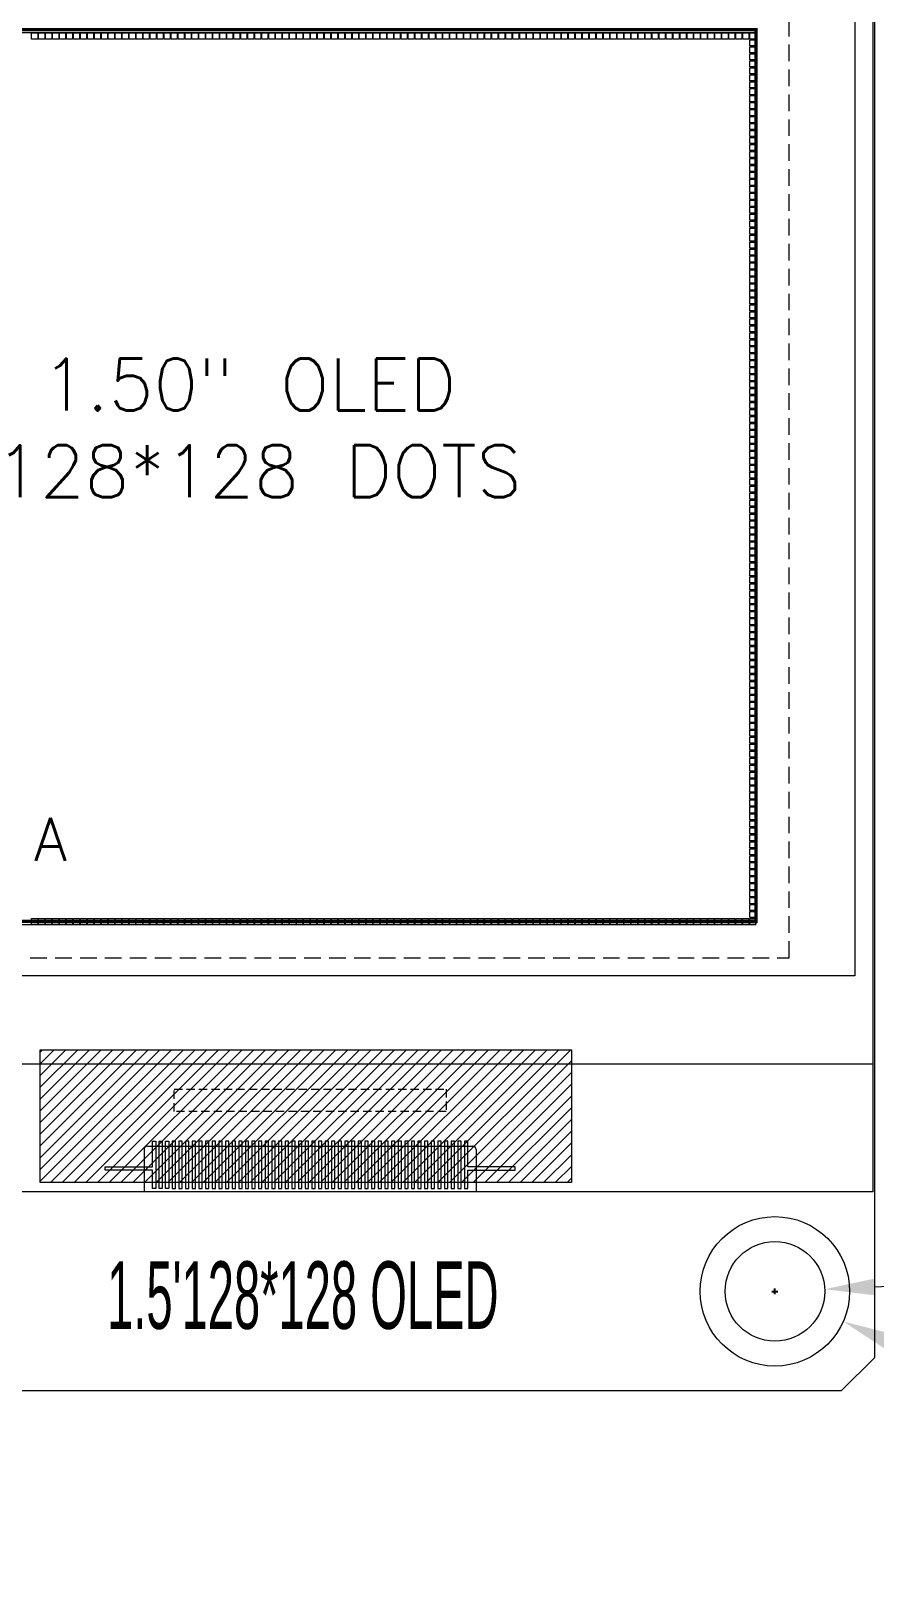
# Model space of a CAD drawing. Header units: millimetres. Extents: x 0 to 240, y 0 to 160.
# Drawn here: x 48.88 to 74.29, y 67.34 to 114.31 of the extents above; entities that cross this region are included whole.
import ezdxf

# ---------------------------------------------------------------- set-up
doc = ezdxf.new("R2010")
doc.units = ezdxf.units.MM
doc.linetypes.add('DASHED', pattern=[0.75, 0.5, -0.25])
doc.linetypes.add('DASHED2', pattern=[0.375, 0.25, -0.125])
for name, color, linetype in [('3M 9381', 5, 'Continuous'), ('BG_OUTLINE', 254, 'Continuous'), ('BG_SILKSCREEN_BOTTOM', 2, 'Continuous'), ('FPC', 30, 'Continuous'), ('PG_SILKSCREEN_BOTTOM', 2, 'Continuous'), ('Polarizer', 6, 'Continuous'), ('TOP', 1, 'Continuous')]:
    doc.layers.add(name, color=color, linetype=linetype)
doc.styles.get("Standard").update_dxf_attribs({"font": 'arial.ttf'})
doc.dimstyles.get("Standard").update_dxf_attribs({"dimtxt": 1.5, "dimasz": 1.5, "dimexe": 0.18, "dimexo": 0.0625, "dimgap": 0.09, "dimtad": 0, "dimzin": 0, "dimdsep": 46, "dimtxsty": 'Standard', "dimcen": 0.09, "dimadec": 0, "dimazin": 0, "dimtfac": 1, "dimtofl": 0, "dimtmove": 0, "dimatfit": 3, "dimfxl": 1, "dimtolj": 1, "dimtzin": 0, "dimlwd": 0, "dimarcsym": 0})

# ---------------------------------------------------------------- blocks, each defined once
blk = doc.blocks.new('*D82')
at = {"color": 0, "lineweight": -2, "transparency": 16777216}
for p, q in [((71.193, 76.362), (71.373, 76.362)), ((71.283, 76.272), (71.283, 76.452))]:
    blk.add_line(p, q, dxfattribs=at)
at = {"color": 0, "lineweight": 0, "transparency": 16777216}
blk.add_line((75.779, 76.557), (74.28, 76.492), dxfattribs=at)
blk.add_solid([(74.269, 76.742), (74.291, 76.242), (72.782, 76.427)], dxfattribs=at)
at = {"layer": 'Defpoints', "color": 0, "lineweight": 0, "transparency": 16777216}
for p in [(69.784, 76.297), (72.782, 76.427)]:
    blk.add_point(p, dxfattribs=at)
at = {"color": 0, "lineweight": 0, "transparency": 16777216, "insert": (78.628, 76.681), "char_height": 1.5, "attachment_point": 5, "rotation": 2.4842}
blk.add_mtext('\\A1;∅3.00', dxfattribs=at)
blk = doc.blocks.new('*D83')
at = {"color": 0, "lineweight": -2, "transparency": 16777216}
for p, q in [((71.193, 76.362), (71.373, 76.362)), ((71.283, 76.272), (71.283, 76.452))]:
    blk.add_line(p, q, dxfattribs=at)
at = {"color": 0, "lineweight": 0, "transparency": 16777216}
blk.add_line((76.087, 74.245), (74.714, 74.85), dxfattribs=at)
blk.add_solid([(74.815, 75.078), (74.614, 74.621), (73.342, 75.455)], dxfattribs=at)
at = {"layer": 'Defpoints', "color": 0, "lineweight": 0, "transparency": 16777216}
for p in [(69.224, 77.27), (73.342, 75.455)]:
    blk.add_point(p, dxfattribs=at)
at = {"color": 0, "lineweight": 0, "transparency": 16777216, "insert": (78.696, 73.094), "char_height": 1.5, "attachment_point": 5, "rotation": 336.2128}
blk.add_mtext('\\A1;∅4.50', dxfattribs=at)

msp = doc.modelspace()

# ---------------------------------------------------------------- hatches: boundary and pattern name
h = msp.add_hatch()
h.set_pattern_fill('ANSI31', color=3, scale=10)
h.paths.add_polyline_path([(94.401, 98.775), (96.569, 98.775), (96.569, 112.475), (94.401, 112.475)])
h.paths.add_polyline_path([(201.125, 52.657), (226.051, 52.657), (226.051, 80.481), (201.125, 80.481)], flags=9)
h.paths.add_polyline_path([(38.987, 112.977), (41.772, 112.977), (41.772, 114.947), (38.987, 114.947)], flags=9)
h.paths.add_polyline_path([(41.501, 112.977), (44.181, 112.977), (44.181, 114.947), (41.501, 114.947)], flags=9)
h.paths.add_polyline_path([(43.99, 113.028), (46.511, 113.028), (46.511, 114.998), (43.99, 114.998)], flags=9)
h.paths.add_polyline_path([(46.302, 113.003), (48.93, 113.003), (48.93, 114.973), (46.302, 114.973)], flags=9)
h.paths.add_polyline_path([(48.918, 113.028), (51.545, 113.028), (51.545, 114.998), (48.918, 114.998)], flags=9)
h.paths.add_polyline_path([(51.75, 113.028), (53.79, 113.028), (53.79, 114.998), (51.75, 114.998)], flags=9)
h.paths.add_polyline_path([(54.417, 112.977), (56.405, 112.977), (56.405, 114.947), (54.417, 114.947)], flags=9)
h.paths.add_polyline_path([(56.676, 113.01), (59.122, 113.01), (59.122, 114.915), (56.676, 114.915)], flags=9)
h.paths.add_polyline_path([(42.024, 93.808), (57.355, 93.808), (57.355, 97.804), (42.024, 97.804)], flags=9)
h.paths.add_polyline_path([(92.798, 8.188), (128.015, 8.188), (128.015, 13.014), (92.798, 13.014)], flags=9)
h.paths.add_polyline_path([(96.778, 11.758), (124.843, 11.758), (124.843, 16.583), (96.778, 16.583)], flags=9)
h.paths.add_polyline_path([(90.56, 36.753), (136.503, 36.753), (136.503, 41.579), (90.56, 41.579)], flags=9)
h.paths.add_polyline_path([(12.906, 15.417), (58.673, 15.417), (58.673, 43.024), (12.906, 43.024)], flags=9)
h.paths.add_polyline_path([(129.416, 28.209), (142.035, 28.209), (142.035, 32.693), (129.416, 32.693)], flags=9)
h.paths.add_polyline_path([(71.207, 27.195), (81.654, 27.195), (81.654, 33.191), (71.207, 33.191)], flags=9)
h.paths.add_polyline_path([(189.314, 14.056), (214.505, 14.056), (214.505, 17.118), (189.314, 17.118)], flags=9)
h.paths.add_polyline_path([(192.487, 4.97), (197.524, 4.97), (197.524, 6.516), (192.487, 6.516)], flags=9)
h.paths.add_polyline_path([(217.741, 7.965), (220.27, 7.965), (220.27, 9.511), (217.741, 9.511)], flags=9)
h.paths.add_polyline_path([(193.694, 6.465), (196.224, 6.465), (196.224, 8.011), (193.694, 8.011)], flags=9)
h.paths.add_polyline_path([(224.013, 14.227), (230.437, 14.227), (230.437, 15.257), (224.013, 15.257)], flags=9)
h.paths.add_polyline_path([(232.725, 13.965), (233.802, 13.965), (233.802, 15.511), (232.725, 15.511)], flags=9)
h.paths.add_polyline_path([(184.31, 4.964), (185.843, 4.964), (185.843, 6.509), (184.31, 6.509)], flags=9)
h.paths.add_polyline_path([(166.412, 14.183), (175.514, 14.183), (175.514, 17.034), (166.412, 17.034)], flags=9)
h.paths.add_polyline_path([(223.599, 9.569), (234.398, 9.569), (234.398, 11.115), (223.599, 11.115)], flags=9)
h.paths.add_polyline_path([(232.076, 15.456), (234.512, 15.456), (234.512, 17.057), (232.076, 17.057)], flags=9)
h.paths.add_polyline_path([(231.84, 6.447), (234.122, 6.447), (234.122, 8.048), (231.84, 8.048)], flags=9)
h.paths.add_polyline_path([(232.151, 4.948), (233.879, 4.948), (233.879, 6.549), (232.151, 6.549)], flags=9)
h.paths.add_polyline_path([(223.594, 6.447), (226.368, 6.447), (226.368, 8.048), (223.594, 8.048)], flags=9)
h.paths.add_polyline_path([(224.108, 4.956), (225.898, 4.956), (225.898, 6.557), (224.108, 6.557)], flags=9)
h.paths.add_polyline_path([(201.827, 7.965), (204.182, 7.965), (204.182, 9.511), (201.827, 9.511)], flags=9)
h.paths.add_polyline_path([(208.546, 7.965), (213.464, 7.965), (213.464, 9.511), (208.546, 9.511)], flags=9)
h.paths.add_polyline_path([(226.939, 12.446), (231.065, 12.446), (231.065, 14.047), (226.939, 14.047)], flags=9)
h.paths.add_polyline_path([(227.547, 6.447), (230.384, 6.447), (230.384, 8.048), (227.547, 8.048)], flags=9)
h.paths.add_polyline_path([(227.523, 4.947), (230.482, 4.947), (230.482, 6.548), (227.523, 6.548)], flags=9)
h.paths.add_polyline_path([(224.273, 15.789), (229.715, 15.789), (229.715, 16.856), (224.273, 16.856)], flags=9)
h.paths.add_polyline_path([(193.299, 7.956), (196.687, 7.956), (196.687, 9.557), (193.299, 9.557)], flags=9)
h.paths.add_polyline_path([(188.16, 6.567), (189.828, 6.567), (189.828, 8.169), (188.16, 8.169)], flags=9)
h.paths.add_polyline_path([(187.773, 4.956), (190.239, 4.956), (190.239, 6.557), (187.773, 6.557)], flags=9)
h.paths.add_polyline_path([(187.766, 10.946), (190.232, 10.946), (190.232, 12.547), (187.766, 12.547)], flags=9)
h.paths.add_polyline_path([(176.994, 9.789), (183.006, 9.789), (183.006, 10.856), (176.994, 10.856)], flags=9)
h.paths.add_polyline_path([(177.375, 6.446), (182.611, 6.446), (182.611, 8.047), (177.375, 8.047)], flags=9)
h.paths.add_polyline_path([(178.471, 5.058), (181.552, 5.058), (181.552, 6.659), (178.471, 6.659)], flags=9)
h.paths.add_polyline_path([(179.598, 7.946), (184.4, 7.946), (184.4, 9.547), (179.598, 9.547)], flags=9)
h.paths.add_polyline_path([(178.824, 10.947), (181.17, 10.947), (181.17, 12.549), (178.824, 12.549)], flags=9)
h.paths.add_polyline_path([(177.772, 12.788), (186.224, 12.788), (186.224, 13.856), (177.772, 13.856)], flags=9)
h.paths.add_polyline_path([(183.949, 10.948), (186.047, 10.948), (186.047, 12.549), (183.949, 12.549)], flags=9)
h.paths.add_polyline_path([(183.801, 6.471), (186.207, 6.471), (186.207, 8.016), (183.801, 8.016)], flags=9)
h.paths.add_polyline_path([(191.812, 10.438), (218.742, 10.438), (218.742, 13.247), (191.812, 13.247)], flags=9)
h.paths.add_polyline_path([(70.671, 118.753), (70.671, 123.582), (67.58, 123.582), (67.58, 118.753)], flags=9)
h.paths.add_polyline_path([(73.669, 118.761), (73.669, 123.59), (70.578, 123.59), (70.578, 118.761)], flags=9)
h.paths.add_polyline_path([(70.584, 102.564), (70.584, 108.558), (67.493, 108.558), (67.493, 102.564)], flags=9)
h.paths.add_polyline_path([(67.741, 100.457), (67.741, 110.641), (64.65, 110.641), (64.65, 100.457)], flags=9)
h.paths.add_polyline_path([(75.88, 99.084), (75.88, 112.18), (72.789, 112.18), (72.789, 99.084)], flags=9)
h.paths.add_polyline_path([(66.876, 124.989), (71.704, 124.989), (71.704, 128.08), (66.876, 128.08)], flags=9)
h.paths.add_polyline_path([(66.901, 128.29), (71.73, 128.29), (71.73, 131.381), (66.901, 131.381)], flags=9)
h.paths.add_polyline_path([(47.012, 134.228), (53.006, 134.228), (53.006, 137.319), (47.012, 137.319)], flags=9)
h.paths.add_polyline_path([(43.794, 128.547), (53.979, 128.547), (53.979, 131.638), (43.794, 131.638)], flags=9)
h.paths.add_polyline_path([(42.812, 138.476), (55.908, 138.476), (55.908, 141.567), (42.812, 141.567)], flags=9)
h.paths.add_polyline_path([(48.155, 120.642), (52.984, 120.642), (52.984, 123.733), (48.155, 123.733)], flags=9)
h.paths.add_polyline_path([(35.041, 120.65), (39.87, 120.65), (39.87, 123.741), (35.041, 123.741)], flags=9)
h.paths.add_polyline_path([(30.59, 120.112), (30.59, 124.94), (27.499, 124.94), (27.499, 120.112)], flags=9)
h.paths.add_polyline_path([(36.848, 92.184), (40.434, 84.288), (43.248, 85.567), (39.662, 93.462)], flags=9)
h.paths.add_polyline_path([(29.575, 83.043), (34.902, 90.75), (32.36, 92.507), (27.032, 84.8)], flags=9)
h.paths.add_polyline_path([(33.199, 102.564), (33.199, 108.558), (30.108, 108.558), (30.108, 102.564)], flags=9)
h.paths.add_polyline_path([(46.27, 81.171), (52.264, 81.171), (52.264, 84.262), (46.27, 84.262)], flags=9)
h.paths.add_polyline_path([(107.388, 133.339), (115.436, 133.339), (115.436, 138.491), (107.388, 138.491)], flags=9)
h.paths.add_polyline_path([(108.262, 122.368), (114.367, 122.368), (114.367, 127.52), (108.262, 127.52)], flags=9)
h.paths.add_polyline_path([(106.678, 127.975), (114.725, 127.975), (114.725, 133.127), (106.678, 133.127)], flags=9)
at = {"linetype": 'Continuous', "lineweight": -3}
h = msp.add_hatch(dxfattribs=at)
h.set_pattern_fill('ANSI32', color=4, scale=10, angle=-90)
h.set_pattern_definition([(315, (-60.33, 158.96), (67.35, 67.35), []), (315, (-60.33, 114.06), (67.35, 67.35), [])])
h.paths.add_polyline_path([(61.473, 100.225), (61.473, 111.025), (39.777, 111.025), (39.777, 100.225)])
at = {"layer": '3M 9381', "lineweight": 0}
h = msp.add_hatch(dxfattribs=at)
h.set_pattern_fill('ANSI31', color=256, scale=2, style=0)
h.set_pattern_definition([(45, (-14.15045, 58.79874), (-0.1767767, 0.1767767), [])])
h.paths.add_polyline_path([(49.156, 83.635), (65.156, 83.635), (65.156, 79.635), (49.156, 79.635)])

# ---------------------------------------------------------------- linework, layer by layer
at = {"color": 3, "lineweight": 0}
msp.add_line((73.686, 115.662), (73.686, 109.662), dxfattribs=at)
at = {"color": 1, "lineweight": 0}
msp.add_lwpolyline([(40.333, 116.662), (74.233, 116.662), (74.233, 79.362), (40.333, 79.362)], close=True, dxfattribs=at)
at = {"linetype": 'DASHED', "lineweight": 0}
msp.add_lwpolyline([(71.711, 115.262), (42.856, 115.262), (42.856, 86.407), (71.711, 86.407)], close=True, dxfattribs=at)
at = {"lineweight": 0}
for points in [[(70.711, 114.262), (43.856, 114.262), (43.856, 87.407), (70.711, 87.407)], [(48.896, 114.262), (49.081, 114.262), (49.081, 114.077), (48.896, 114.077)], [(49.106, 114.262), (49.291, 114.262), (49.291, 114.077), (49.106, 114.077)], [(49.316, 114.262), (49.501, 114.262), (49.501, 114.077), (49.316, 114.077)], [(49.526, 114.262), (49.711, 114.262), (49.711, 114.077), (49.526, 114.077)], [(49.736, 114.262), (49.921, 114.262), (49.921, 114.077), (49.736, 114.077)], [(49.946, 114.262), (50.131, 114.262), (50.131, 114.077), (49.946, 114.077)], [(50.156, 114.262), (50.341, 114.262), (50.341, 114.077), (50.156, 114.077)], [(50.366, 114.262), (50.551, 114.262), (50.551, 114.077), (50.366, 114.077)], [(50.576, 114.262), (50.761, 114.262), (50.761, 114.077), (50.576, 114.077)], [(50.786, 114.262), (50.971, 114.262), (50.971, 114.077), (50.786, 114.077)], [(50.996, 114.262), (51.181, 114.262), (51.181, 114.077), (50.996, 114.077)], [(51.206, 114.262), (51.391, 114.262), (51.391, 114.077), (51.206, 114.077)], [(51.416, 114.262), (51.601, 114.262), (51.601, 114.077), (51.416, 114.077)], [(51.626, 114.262), (51.811, 114.262), (51.811, 114.077), (51.626, 114.077)], [(51.836, 114.262), (52.021, 114.262), (52.021, 114.077), (51.836, 114.077)], [(52.046, 114.262), (52.231, 114.262), (52.231, 114.077), (52.046, 114.077)], [(52.256, 114.262), (52.441, 114.262), (52.441, 114.077), (52.256, 114.077)], [(52.466, 114.262), (52.651, 114.262), (52.651, 114.077), (52.466, 114.077)], [(52.676, 114.262), (52.861, 114.262), (52.861, 114.077), (52.676, 114.077)], [(52.886, 114.262), (53.071, 114.262), (53.071, 114.077), (52.886, 114.077)], [(53.096, 114.262), (53.281, 114.262), (53.281, 114.077), (53.096, 114.077)], [(53.306, 114.262), (53.491, 114.262), (53.491, 114.077), (53.306, 114.077)], [(53.516, 114.262), (53.701, 114.262), (53.701, 114.077), (53.516, 114.077)], [(53.726, 114.262), (53.911, 114.262), (53.911, 114.077), (53.726, 114.077)], [(53.936, 114.262), (54.121, 114.262), (54.121, 114.077), (53.936, 114.077)], [(54.146, 114.262), (54.331, 114.262), (54.331, 114.077), (54.146, 114.077)], [(54.356, 114.262), (54.541, 114.262), (54.541, 114.077), (54.356, 114.077)], [(54.566, 114.262), (54.751, 114.262), (54.751, 114.077), (54.566, 114.077)], [(54.776, 114.262), (54.961, 114.262), (54.961, 114.077), (54.776, 114.077)], [(54.986, 114.262), (55.171, 114.262), (55.171, 114.077), (54.986, 114.077)], [(55.196, 114.262), (55.381, 114.262), (55.381, 114.077), (55.196, 114.077)], [(55.406, 114.262), (55.591, 114.262), (55.591, 114.077), (55.406, 114.077)], [(55.616, 114.262), (55.801, 114.262), (55.801, 114.077), (55.616, 114.077)], [(55.826, 114.262), (56.011, 114.262), (56.011, 114.077), (55.826, 114.077)], [(56.036, 114.262), (56.221, 114.262), (56.221, 114.077), (56.036, 114.077)], [(56.246, 114.262), (56.431, 114.262), (56.431, 114.077), (56.246, 114.077)], [(56.456, 114.262), (56.641, 114.262), (56.641, 114.077), (56.456, 114.077)], [(56.666, 114.262), (56.851, 114.262), (56.851, 114.077), (56.666, 114.077)], [(56.876, 114.262), (57.061, 114.262), (57.061, 114.077), (56.876, 114.077)], [(57.086, 114.262), (57.271, 114.262), (57.271, 114.077), (57.086, 114.077)], [(57.296, 114.262), (57.481, 114.262), (57.481, 114.077), (57.296, 114.077)], [(57.506, 114.262), (57.691, 114.262), (57.691, 114.077), (57.506, 114.077)], [(57.716, 114.262), (57.901, 114.262), (57.901, 114.077), (57.716, 114.077)], [(57.926, 114.262), (58.111, 114.262), (58.111, 114.077), (57.926, 114.077)], [(58.136, 114.262), (58.321, 114.262), (58.321, 114.077), (58.136, 114.077)], [(58.346, 114.262), (58.531, 114.262), (58.531, 114.077), (58.346, 114.077)], [(58.556, 114.262), (58.741, 114.262), (58.741, 114.077), (58.556, 114.077)], [(58.766, 114.262), (58.951, 114.262), (58.951, 114.077), (58.766, 114.077)], [(58.976, 114.262), (59.161, 114.262), (59.161, 114.077), (58.976, 114.077)], [(59.186, 114.262), (59.371, 114.262), (59.371, 114.077), (59.186, 114.077)], [(59.396, 114.262), (59.581, 114.262), (59.581, 114.077), (59.396, 114.077)], [(59.606, 114.262), (59.791, 114.262), (59.791, 114.077), (59.606, 114.077)], [(59.816, 114.262), (60.001, 114.262), (60.001, 114.077), (59.816, 114.077)], [(60.026, 114.262), (60.211, 114.262), (60.211, 114.077), (60.026, 114.077)], [(60.236, 114.262), (60.421, 114.262), (60.421, 114.077), (60.236, 114.077)], [(60.446, 114.262), (60.631, 114.262), (60.631, 114.077), (60.446, 114.077)], [(60.656, 114.262), (60.841, 114.262), (60.841, 114.077), (60.656, 114.077)], [(60.866, 114.262), (61.051, 114.262), (61.051, 114.077), (60.866, 114.077)], [(61.076, 114.262), (61.261, 114.262), (61.261, 114.077), (61.076, 114.077)], [(61.286, 114.262), (61.471, 114.262), (61.471, 114.077), (61.286, 114.077)], [(61.496, 114.262), (61.681, 114.262), (61.681, 114.077), (61.496, 114.077)], [(61.706, 114.262), (61.891, 114.262), (61.891, 114.077), (61.706, 114.077)], [(61.916, 114.262), (62.101, 114.262), (62.101, 114.077), (61.916, 114.077)], [(62.126, 114.262), (62.311, 114.262), (62.311, 114.077), (62.126, 114.077)], [(62.336, 114.262), (62.521, 114.262), (62.521, 114.077), (62.336, 114.077)], [(62.546, 114.262), (62.731, 114.262), (62.731, 114.077), (62.546, 114.077)], [(62.756, 114.262), (62.941, 114.262), (62.941, 114.077), (62.756, 114.077)], [(62.966, 114.262), (63.151, 114.262), (63.151, 114.077), (62.966, 114.077)], [(63.176, 114.262), (63.361, 114.262), (63.361, 114.077), (63.176, 114.077)], [(63.386, 114.262), (63.571, 114.262), (63.571, 114.077), (63.386, 114.077)], [(63.596, 114.262), (63.781, 114.262), (63.781, 114.077), (63.596, 114.077)], [(63.806, 114.262), (63.991, 114.262), (63.991, 114.077), (63.806, 114.077)], [(64.016, 114.262), (64.201, 114.262), (64.201, 114.077), (64.016, 114.077)], [(64.226, 114.262), (64.411, 114.262), (64.411, 114.077), (64.226, 114.077)], [(64.436, 114.262), (64.621, 114.262), (64.621, 114.077), (64.436, 114.077)], [(64.646, 114.262), (64.831, 114.262), (64.831, 114.077), (64.646, 114.077)], [(64.856, 114.262), (65.041, 114.262), (65.041, 114.077), (64.856, 114.077)], [(65.066, 114.262), (65.251, 114.262), (65.251, 114.077), (65.066, 114.077)], [(65.276, 114.262), (65.461, 114.262), (65.461, 114.077), (65.276, 114.077)], [(65.486, 114.262), (65.671, 114.262), (65.671, 114.077), (65.486, 114.077)], [(65.696, 114.262), (65.881, 114.262), (65.881, 114.077), (65.696, 114.077)], [(65.906, 114.262), (66.091, 114.262), (66.091, 114.077), (65.906, 114.077)], [(66.116, 114.262), (66.301, 114.262), (66.301, 114.077), (66.116, 114.077)], [(66.326, 114.262), (66.511, 114.262), (66.511, 114.077), (66.326, 114.077)], [(66.536, 114.262), (66.721, 114.262), (66.721, 114.077), (66.536, 114.077)], [(66.746, 114.262), (66.931, 114.262), (66.931, 114.077), (66.746, 114.077)], [(66.956, 114.262), (67.141, 114.262), (67.141, 114.077), (66.956, 114.077)], [(67.166, 114.262), (67.351, 114.262), (67.351, 114.077), (67.166, 114.077)], [(67.376, 114.262), (67.561, 114.262), (67.561, 114.077), (67.376, 114.077)], [(67.586, 114.262), (67.771, 114.262), (67.771, 114.077), (67.586, 114.077)], [(67.796, 114.262), (67.981, 114.262), (67.981, 114.077), (67.796, 114.077)], [(68.006, 114.262), (68.191, 114.262), (68.191, 114.077), (68.006, 114.077)], [(68.216, 114.262), (68.401, 114.262), (68.401, 114.077), (68.216, 114.077)], [(68.426, 114.262), (68.611, 114.262), (68.611, 114.077), (68.426, 114.077)], [(68.636, 114.262), (68.821, 114.262), (68.821, 114.077), (68.636, 114.077)], [(68.846, 114.262), (69.031, 114.262), (69.031, 114.077), (68.846, 114.077)], [(69.056, 114.262), (69.241, 114.262), (69.241, 114.077), (69.056, 114.077)], [(69.266, 114.262), (69.451, 114.262), (69.451, 114.077), (69.266, 114.077)], [(69.476, 114.262), (69.661, 114.262), (69.661, 114.077), (69.476, 114.077)], [(69.686, 114.262), (69.871, 114.262), (69.871, 114.077), (69.686, 114.077)], [(69.896, 114.262), (70.081, 114.262), (70.081, 114.077), (69.896, 114.077)], [(70.106, 114.262), (70.291, 114.262), (70.291, 114.077), (70.106, 114.077)], [(70.316, 114.262), (70.501, 114.262), (70.501, 114.077), (70.316, 114.077)], [(70.526, 114.262), (70.711, 114.262), (70.711, 114.077), (70.526, 114.077)], [(70.526, 114.052), (70.711, 114.052), (70.711, 113.867), (70.526, 113.867)], [(70.526, 113.842), (70.711, 113.842), (70.711, 113.657), (70.526, 113.657)], [(70.526, 113.632), (70.711, 113.632), (70.711, 113.447), (70.526, 113.447)], [(70.526, 113.422), (70.711, 113.422), (70.711, 113.237), (70.526, 113.237)], [(70.526, 113.212), (70.711, 113.212), (70.711, 113.027), (70.526, 113.027)], [(70.526, 113.002), (70.711, 113.002), (70.711, 112.817), (70.526, 112.817)], [(70.526, 112.792), (70.711, 112.792), (70.711, 112.607), (70.526, 112.607)], [(70.526, 112.582), (70.711, 112.582), (70.711, 112.397), (70.526, 112.397)], [(70.526, 112.372), (70.711, 112.372), (70.711, 112.187), (70.526, 112.187)], [(70.526, 112.162), (70.711, 112.162), (70.711, 111.977), (70.526, 111.977)], [(70.526, 111.952), (70.711, 111.952), (70.711, 111.767), (70.526, 111.767)], [(70.526, 111.742), (70.711, 111.742), (70.711, 111.557), (70.526, 111.557)], [(70.526, 111.532), (70.711, 111.532), (70.711, 111.347), (70.526, 111.347)], [(70.526, 111.322), (70.711, 111.322), (70.711, 111.137), (70.526, 111.137)], [(70.526, 111.112), (70.711, 111.112), (70.711, 110.927), (70.526, 110.927)], [(70.526, 110.902), (70.711, 110.902), (70.711, 110.717), (70.526, 110.717)], [(70.526, 110.692), (70.711, 110.692), (70.711, 110.507), (70.526, 110.507)], [(70.526, 110.482), (70.711, 110.482), (70.711, 110.297), (70.526, 110.297)], [(70.526, 110.272), (70.711, 110.272), (70.711, 110.087), (70.526, 110.087)], [(70.526, 110.062), (70.711, 110.062), (70.711, 109.877), (70.526, 109.877)], [(70.526, 109.852), (70.711, 109.852), (70.711, 109.667), (70.526, 109.667)], [(70.526, 109.642), (70.711, 109.642), (70.711, 109.457), (70.526, 109.457)], [(70.526, 109.432), (70.711, 109.432), (70.711, 109.247), (70.526, 109.247)], [(70.526, 109.222), (70.711, 109.222), (70.711, 109.037), (70.526, 109.037)], [(70.526, 109.012), (70.711, 109.012), (70.711, 108.827), (70.526, 108.827)], [(70.526, 108.802), (70.711, 108.802), (70.711, 108.617), (70.526, 108.617)], [(70.526, 108.592), (70.711, 108.592), (70.711, 108.407), (70.526, 108.407)], [(70.526, 108.382), (70.711, 108.382), (70.711, 108.197), (70.526, 108.197)], [(70.526, 108.172), (70.711, 108.172), (70.711, 107.987), (70.526, 107.987)], [(70.526, 107.962), (70.711, 107.962), (70.711, 107.777), (70.526, 107.777)], [(70.526, 107.752), (70.711, 107.752), (70.711, 107.567), (70.526, 107.567)], [(70.526, 107.542), (70.711, 107.542), (70.711, 107.357), (70.526, 107.357)], [(70.526, 107.332), (70.711, 107.332), (70.711, 107.147), (70.526, 107.147)], [(70.526, 107.122), (70.711, 107.122), (70.711, 106.937), (70.526, 106.937)], [(70.526, 106.912), (70.711, 106.912), (70.711, 106.727), (70.526, 106.727)], [(70.526, 106.702), (70.711, 106.702), (70.711, 106.517), (70.526, 106.517)], [(70.526, 106.492), (70.711, 106.492), (70.711, 106.307), (70.526, 106.307)], [(70.526, 106.282), (70.711, 106.282), (70.711, 106.097), (70.526, 106.097)], [(70.526, 106.072), (70.711, 106.072), (70.711, 105.887), (70.526, 105.887)], [(70.526, 105.862), (70.711, 105.862), (70.711, 105.677), (70.526, 105.677)], [(70.526, 105.652), (70.711, 105.652), (70.711, 105.467), (70.526, 105.467)], [(70.526, 105.442), (70.711, 105.442), (70.711, 105.257), (70.526, 105.257)], [(70.526, 105.232), (70.711, 105.232), (70.711, 105.047), (70.526, 105.047)], [(70.526, 105.022), (70.711, 105.022), (70.711, 104.837), (70.526, 104.837)], [(70.526, 104.812), (70.711, 104.812), (70.711, 104.627), (70.526, 104.627)], [(70.526, 104.602), (70.711, 104.602), (70.711, 104.417), (70.526, 104.417)], [(70.526, 104.392), (70.711, 104.392), (70.711, 104.207), (70.526, 104.207)], [(70.526, 104.182), (70.711, 104.182), (70.711, 103.997), (70.526, 103.997)], [(70.526, 103.972), (70.711, 103.972), (70.711, 103.787), (70.526, 103.787)], [(70.526, 103.762), (70.711, 103.762), (70.711, 103.577), (70.526, 103.577)], [(70.526, 103.552), (70.711, 103.552), (70.711, 103.367), (70.526, 103.367)], [(70.526, 103.342), (70.711, 103.342), (70.711, 103.157), (70.526, 103.157)], [(70.526, 103.132), (70.711, 103.132), (70.711, 102.947), (70.526, 102.947)], [(70.526, 102.922), (70.711, 102.922), (70.711, 102.737), (70.526, 102.737)], [(70.526, 102.712), (70.711, 102.712), (70.711, 102.527), (70.526, 102.527)], [(70.526, 102.502), (70.711, 102.502), (70.711, 102.317), (70.526, 102.317)], [(70.526, 102.292), (70.711, 102.292), (70.711, 102.107), (70.526, 102.107)], [(70.526, 102.082), (70.711, 102.082), (70.711, 101.897), (70.526, 101.897)], [(70.526, 101.872), (70.711, 101.872), (70.711, 101.687), (70.526, 101.687)], [(70.526, 101.662), (70.711, 101.662), (70.711, 101.477), (70.526, 101.477)], [(70.526, 101.452), (70.711, 101.452), (70.711, 101.267), (70.526, 101.267)], [(70.526, 101.242), (70.711, 101.242), (70.711, 101.057), (70.526, 101.057)], [(70.526, 101.032), (70.711, 101.032), (70.711, 100.847), (70.526, 100.847)], [(70.526, 100.822), (70.711, 100.822), (70.711, 100.637), (70.526, 100.637)], [(70.526, 100.612), (70.711, 100.612), (70.711, 100.427), (70.526, 100.427)], [(70.526, 100.402), (70.711, 100.402), (70.711, 100.217), (70.526, 100.217)], [(70.526, 100.192), (70.711, 100.192), (70.711, 100.007), (70.526, 100.007)], [(70.526, 99.982), (70.711, 99.982), (70.711, 99.797), (70.526, 99.797)], [(70.526, 99.772), (70.711, 99.772), (70.711, 99.587), (70.526, 99.587)], [(70.526, 99.562), (70.711, 99.562), (70.711, 99.377), (70.526, 99.377)], [(70.526, 99.352), (70.711, 99.352), (70.711, 99.167), (70.526, 99.167)], [(70.526, 99.142), (70.711, 99.142), (70.711, 98.957), (70.526, 98.957)], [(70.526, 98.932), (70.711, 98.932), (70.711, 98.747), (70.526, 98.747)], [(70.526, 98.722), (70.711, 98.722), (70.711, 98.537), (70.526, 98.537)], [(70.526, 98.512), (70.711, 98.512), (70.711, 98.327), (70.526, 98.327)], [(70.526, 98.302), (70.711, 98.302), (70.711, 98.117), (70.526, 98.117)], [(70.526, 98.092), (70.711, 98.092), (70.711, 97.907), (70.526, 97.907)], [(70.526, 97.882), (70.711, 97.882), (70.711, 97.697), (70.526, 97.697)], [(70.526, 97.672), (70.711, 97.672), (70.711, 97.487), (70.526, 97.487)], [(70.526, 97.462), (70.711, 97.462), (70.711, 97.277), (70.526, 97.277)], [(70.526, 97.252), (70.711, 97.252), (70.711, 97.067), (70.526, 97.067)], [(70.526, 97.042), (70.711, 97.042), (70.711, 96.857), (70.526, 96.857)], [(70.526, 96.832), (70.711, 96.832), (70.711, 96.647), (70.526, 96.647)], [(70.526, 96.622), (70.711, 96.622), (70.711, 96.437), (70.526, 96.437)], [(70.526, 96.412), (70.711, 96.412), (70.711, 96.227), (70.526, 96.227)], [(70.526, 96.202), (70.711, 96.202), (70.711, 96.017), (70.526, 96.017)], [(70.526, 95.992), (70.711, 95.992), (70.711, 95.807), (70.526, 95.807)], [(70.526, 95.782), (70.711, 95.782), (70.711, 95.597), (70.526, 95.597)], [(70.526, 95.572), (70.711, 95.572), (70.711, 95.387), (70.526, 95.387)], [(70.526, 95.362), (70.711, 95.362), (70.711, 95.177), (70.526, 95.177)], [(70.526, 95.152), (70.711, 95.152), (70.711, 94.967), (70.526, 94.967)], [(70.526, 94.942), (70.711, 94.942), (70.711, 94.757), (70.526, 94.757)], [(70.526, 94.732), (70.711, 94.732), (70.711, 94.547), (70.526, 94.547)], [(70.526, 94.522), (70.711, 94.522), (70.711, 94.337), (70.526, 94.337)], [(70.526, 94.312), (70.711, 94.312), (70.711, 94.127), (70.526, 94.127)], [(70.526, 94.102), (70.711, 94.102), (70.711, 93.917), (70.526, 93.917)], [(70.526, 93.892), (70.711, 93.892), (70.711, 93.707), (70.526, 93.707)], [(70.526, 93.682), (70.711, 93.682), (70.711, 93.497), (70.526, 93.497)], [(70.526, 93.472), (70.711, 93.472), (70.711, 93.287), (70.526, 93.287)], [(70.526, 93.262), (70.711, 93.262), (70.711, 93.077), (70.526, 93.077)], [(70.526, 93.052), (70.711, 93.052), (70.711, 92.867), (70.526, 92.867)], [(70.526, 92.842), (70.711, 92.842), (70.711, 92.657), (70.526, 92.657)], [(70.526, 92.632), (70.711, 92.632), (70.711, 92.447), (70.526, 92.447)], [(70.526, 92.422), (70.711, 92.422), (70.711, 92.237), (70.526, 92.237)], [(70.526, 92.212), (70.711, 92.212), (70.711, 92.027), (70.526, 92.027)], [(70.526, 92.002), (70.711, 92.002), (70.711, 91.817), (70.526, 91.817)], [(70.526, 91.792), (70.711, 91.792), (70.711, 91.607), (70.526, 91.607)], [(70.526, 91.582), (70.711, 91.582), (70.711, 91.397), (70.526, 91.397)], [(70.526, 91.372), (70.711, 91.372), (70.711, 91.187), (70.526, 91.187)], [(70.526, 91.162), (70.711, 91.162), (70.711, 90.977), (70.526, 90.977)], [(70.526, 90.952), (70.711, 90.952), (70.711, 90.767), (70.526, 90.767)], [(70.526, 90.742), (70.711, 90.742), (70.711, 90.557), (70.526, 90.557)], [(70.526, 90.532), (70.711, 90.532), (70.711, 90.347), (70.526, 90.347)], [(70.526, 90.322), (70.711, 90.322), (70.711, 90.137), (70.526, 90.137)], [(70.526, 90.112), (70.711, 90.112), (70.711, 89.927), (70.526, 89.927)], [(70.526, 89.902), (70.711, 89.902), (70.711, 89.717), (70.526, 89.717)], [(70.526, 89.692), (70.711, 89.692), (70.711, 89.507), (70.526, 89.507)], [(70.526, 89.482), (70.711, 89.482), (70.711, 89.297), (70.526, 89.297)], [(70.526, 89.272), (70.711, 89.272), (70.711, 89.087), (70.526, 89.087)], [(70.526, 89.062), (70.711, 89.062), (70.711, 88.877), (70.526, 88.877)], [(70.526, 88.852), (70.711, 88.852), (70.711, 88.667), (70.526, 88.667)], [(70.526, 88.642), (70.711, 88.642), (70.711, 88.457), (70.526, 88.457)], [(70.526, 88.432), (70.711, 88.432), (70.711, 88.247), (70.526, 88.247)], [(70.526, 88.222), (70.711, 88.222), (70.711, 88.037), (70.526, 88.037)], [(70.526, 88.012), (70.711, 88.012), (70.711, 87.827), (70.526, 87.827)], [(48.896, 87.592), (49.081, 87.592), (49.081, 87.407), (48.896, 87.407)], [(49.106, 87.592), (49.291, 87.592), (49.291, 87.407), (49.106, 87.407)], [(49.316, 87.592), (49.501, 87.592), (49.501, 87.407), (49.316, 87.407)], [(49.526, 87.592), (49.711, 87.592), (49.711, 87.407), (49.526, 87.407)], [(49.736, 87.592), (49.921, 87.592), (49.921, 87.407), (49.736, 87.407)], [(49.946, 87.592), (50.131, 87.592), (50.131, 87.407), (49.946, 87.407)], [(50.156, 87.592), (50.341, 87.592), (50.341, 87.407), (50.156, 87.407)], [(50.366, 87.592), (50.551, 87.592), (50.551, 87.407), (50.366, 87.407)], [(50.576, 87.592), (50.761, 87.592), (50.761, 87.407), (50.576, 87.407)], [(50.786, 87.592), (50.971, 87.592), (50.971, 87.407), (50.786, 87.407)], [(50.996, 87.592), (51.181, 87.592), (51.181, 87.407), (50.996, 87.407)], [(51.206, 87.592), (51.391, 87.592), (51.391, 87.407), (51.206, 87.407)], [(51.416, 87.592), (51.601, 87.592), (51.601, 87.407), (51.416, 87.407)], [(51.626, 87.592), (51.811, 87.592), (51.811, 87.407), (51.626, 87.407)], [(51.836, 87.592), (52.021, 87.592), (52.021, 87.407), (51.836, 87.407)], [(52.046, 87.592), (52.231, 87.592), (52.231, 87.407), (52.046, 87.407)], [(52.256, 87.592), (52.441, 87.592), (52.441, 87.407), (52.256, 87.407)], [(52.466, 87.592), (52.651, 87.592), (52.651, 87.407), (52.466, 87.407)], [(52.676, 87.592), (52.861, 87.592), (52.861, 87.407), (52.676, 87.407)], [(52.886, 87.592), (53.071, 87.592), (53.071, 87.407), (52.886, 87.407)], [(53.096, 87.592), (53.281, 87.592), (53.281, 87.407), (53.096, 87.407)], [(53.306, 87.592), (53.491, 87.592), (53.491, 87.407), (53.306, 87.407)], [(53.516, 87.592), (53.701, 87.592), (53.701, 87.407), (53.516, 87.407)], [(53.726, 87.592), (53.911, 87.592), (53.911, 87.407), (53.726, 87.407)], [(53.936, 87.592), (54.121, 87.592), (54.121, 87.407), (53.936, 87.407)], [(54.146, 87.592), (54.331, 87.592), (54.331, 87.407), (54.146, 87.407)], [(54.356, 87.592), (54.541, 87.592), (54.541, 87.407), (54.356, 87.407)], [(54.566, 87.592), (54.751, 87.592), (54.751, 87.407), (54.566, 87.407)], [(54.776, 87.592), (54.961, 87.592), (54.961, 87.407), (54.776, 87.407)], [(54.986, 87.592), (55.171, 87.592), (55.171, 87.407), (54.986, 87.407)], [(55.196, 87.592), (55.381, 87.592), (55.381, 87.407), (55.196, 87.407)], [(55.406, 87.592), (55.591, 87.592), (55.591, 87.407), (55.406, 87.407)], [(55.616, 87.592), (55.801, 87.592), (55.801, 87.407), (55.616, 87.407)], [(55.826, 87.592), (56.011, 87.592), (56.011, 87.407), (55.826, 87.407)], [(56.036, 87.592), (56.221, 87.592), (56.221, 87.407), (56.036, 87.407)], [(56.246, 87.592), (56.431, 87.592), (56.431, 87.407), (56.246, 87.407)], [(56.456, 87.592), (56.641, 87.592), (56.641, 87.407), (56.456, 87.407)], [(56.666, 87.592), (56.851, 87.592), (56.851, 87.407), (56.666, 87.407)], [(56.876, 87.592), (57.061, 87.592), (57.061, 87.407), (56.876, 87.407)], [(57.086, 87.592), (57.271, 87.592), (57.271, 87.407), (57.086, 87.407)], [(57.296, 87.592), (57.481, 87.592), (57.481, 87.407), (57.296, 87.407)], [(57.506, 87.592), (57.691, 87.592), (57.691, 87.407), (57.506, 87.407)], [(57.716, 87.592), (57.901, 87.592), (57.901, 87.407), (57.716, 87.407)], [(57.926, 87.592), (58.111, 87.592), (58.111, 87.407), (57.926, 87.407)], [(58.136, 87.592), (58.321, 87.592), (58.321, 87.407), (58.136, 87.407)], [(58.346, 87.592), (58.531, 87.592), (58.531, 87.407), (58.346, 87.407)], [(58.556, 87.592), (58.741, 87.592), (58.741, 87.407), (58.556, 87.407)], [(58.766, 87.592), (58.951, 87.592), (58.951, 87.407), (58.766, 87.407)], [(58.976, 87.592), (59.161, 87.592), (59.161, 87.407), (58.976, 87.407)], [(59.186, 87.592), (59.371, 87.592), (59.371, 87.407), (59.186, 87.407)], [(59.396, 87.592), (59.581, 87.592), (59.581, 87.407), (59.396, 87.407)], [(59.606, 87.592), (59.791, 87.592), (59.791, 87.407), (59.606, 87.407)], [(59.816, 87.592), (60.001, 87.592), (60.001, 87.407), (59.816, 87.407)], [(60.026, 87.592), (60.211, 87.592), (60.211, 87.407), (60.026, 87.407)], [(60.236, 87.592), (60.421, 87.592), (60.421, 87.407), (60.236, 87.407)], [(60.446, 87.592), (60.631, 87.592), (60.631, 87.407), (60.446, 87.407)], [(60.656, 87.592), (60.841, 87.592), (60.841, 87.407), (60.656, 87.407)], [(60.866, 87.592), (61.051, 87.592), (61.051, 87.407), (60.866, 87.407)], [(61.076, 87.592), (61.261, 87.592), (61.261, 87.407), (61.076, 87.407)], [(61.286, 87.592), (61.471, 87.592), (61.471, 87.407), (61.286, 87.407)], [(61.496, 87.592), (61.681, 87.592), (61.681, 87.407), (61.496, 87.407)], [(61.706, 87.592), (61.891, 87.592), (61.891, 87.407), (61.706, 87.407)], [(61.916, 87.592), (62.101, 87.592), (62.101, 87.407), (61.916, 87.407)], [(62.126, 87.592), (62.311, 87.592), (62.311, 87.407), (62.126, 87.407)], [(62.336, 87.592), (62.521, 87.592), (62.521, 87.407), (62.336, 87.407)], [(62.546, 87.592), (62.731, 87.592), (62.731, 87.407), (62.546, 87.407)], [(62.756, 87.592), (62.941, 87.592), (62.941, 87.407), (62.756, 87.407)], [(62.966, 87.592), (63.151, 87.592), (63.151, 87.407), (62.966, 87.407)], [(63.176, 87.592), (63.361, 87.592), (63.361, 87.407), (63.176, 87.407)], [(63.386, 87.592), (63.571, 87.592), (63.571, 87.407), (63.386, 87.407)], [(63.596, 87.592), (63.781, 87.592), (63.781, 87.407), (63.596, 87.407)], [(63.806, 87.592), (63.991, 87.592), (63.991, 87.407), (63.806, 87.407)], [(64.016, 87.592), (64.201, 87.592), (64.201, 87.407), (64.016, 87.407)], [(64.226, 87.592), (64.411, 87.592), (64.411, 87.407), (64.226, 87.407)], [(64.436, 87.592), (64.621, 87.592), (64.621, 87.407), (64.436, 87.407)], [(64.646, 87.592), (64.831, 87.592), (64.831, 87.407), (64.646, 87.407)], [(64.856, 87.592), (65.041, 87.592), (65.041, 87.407), (64.856, 87.407)], [(65.066, 87.592), (65.251, 87.592), (65.251, 87.407), (65.066, 87.407)], [(65.276, 87.592), (65.461, 87.592), (65.461, 87.407), (65.276, 87.407)], [(65.486, 87.592), (65.671, 87.592), (65.671, 87.407), (65.486, 87.407)], [(65.696, 87.592), (65.881, 87.592), (65.881, 87.407), (65.696, 87.407)], [(65.906, 87.592), (66.091, 87.592), (66.091, 87.407), (65.906, 87.407)], [(66.116, 87.592), (66.301, 87.592), (66.301, 87.407), (66.116, 87.407)], [(66.326, 87.592), (66.511, 87.592), (66.511, 87.407), (66.326, 87.407)], [(66.536, 87.592), (66.721, 87.592), (66.721, 87.407), (66.536, 87.407)], [(66.746, 87.592), (66.931, 87.592), (66.931, 87.407), (66.746, 87.407)], [(66.956, 87.592), (67.141, 87.592), (67.141, 87.407), (66.956, 87.407)], [(67.166, 87.592), (67.351, 87.592), (67.351, 87.407), (67.166, 87.407)], [(67.376, 87.592), (67.561, 87.592), (67.561, 87.407), (67.376, 87.407)], [(67.586, 87.592), (67.771, 87.592), (67.771, 87.407), (67.586, 87.407)], [(67.796, 87.592), (67.981, 87.592), (67.981, 87.407), (67.796, 87.407)], [(68.006, 87.592), (68.191, 87.592), (68.191, 87.407), (68.006, 87.407)], [(68.216, 87.592), (68.401, 87.592), (68.401, 87.407), (68.216, 87.407)], [(68.426, 87.592), (68.611, 87.592), (68.611, 87.407), (68.426, 87.407)], [(68.636, 87.592), (68.821, 87.592), (68.821, 87.407), (68.636, 87.407)], [(68.846, 87.592), (69.031, 87.592), (69.031, 87.407), (68.846, 87.407)], [(69.056, 87.592), (69.241, 87.592), (69.241, 87.407), (69.056, 87.407)], [(69.266, 87.592), (69.451, 87.592), (69.451, 87.407), (69.266, 87.407)], [(69.476, 87.592), (69.661, 87.592), (69.661, 87.407), (69.476, 87.407)], [(69.686, 87.592), (69.871, 87.592), (69.871, 87.407), (69.686, 87.407)], [(69.896, 87.592), (70.081, 87.592), (70.081, 87.407), (69.896, 87.407)], [(70.106, 87.592), (70.291, 87.592), (70.291, 87.407), (70.106, 87.407)], [(70.316, 87.592), (70.501, 87.592), (70.501, 87.407), (70.316, 87.407)], [(70.526, 87.802), (70.711, 87.802), (70.711, 87.617), (70.526, 87.617)], [(70.526, 87.592), (70.711, 87.592), (70.711, 87.407), (70.526, 87.407)]]:
    msp.add_lwpolyline(points, close=True, dxfattribs=at)
msp.add_lwpolyline([(74.233, 83.202), (40.333, 83.202)], dxfattribs=at)
at = {"linetype": 'DASHED2', "lineweight": 0}
msp.add_lwpolyline([(61.38, 81.782), (53.186, 81.782), (53.186, 82.452), (61.38, 82.452)], close=True, dxfattribs=at)
at = {"linetype": 'Continuous', "lineweight": 0}
for radius in [2.25, 1.5]:
    msp.add_circle((71.283, 76.362), radius, dxfattribs=at)
at = {"layer": '3M 9381', "lineweight": 0}
msp.add_lwpolyline([(49.156, 83.635), (65.156, 83.635), (65.156, 79.635), (49.156, 79.635)], close=True, dxfattribs=at)
at = {"layer": 'BG_OUTLINE', "color": 5, "lineweight": 0}
msp.add_lwpolyline([(73.283, 73.362), (41.283, 73.362), (40.283, 74.362), (40.283, 121.662), (41.283, 122.662), (73.283, 122.662), (74.283, 121.662), (74.283, 74.362), (73.283, 73.362)], dxfattribs=at)
at = {"layer": 'FPC', "lineweight": 0}
for p, q in [((52.283, 80.632), (52.283, 79.362)), ((52.283, 80.362), (52.283, 79.362)), ((52.383, 80.732), (62.183, 80.732)), ((62.283, 80.632), (62.283, 79.362)), ((62.283, 80.362), (62.283, 79.362))]:
    msp.add_line(p, q, dxfattribs=at)
for centre, start, end in [((52.383, 80.632), 90, 180), ((62.183, 80.632), 0, 90)]:
    msp.add_arc(centre, 0.1, start, end, dxfattribs=at)
at = {"layer": 'PG_SILKSCREEN_BOTTOM', "color": 3, "lineweight": 0}
msp.add_lwpolyline([(43.853, 114.362, 0.1, 0.1, 0), (70.713, 114.362, 0.1, 0.1, 0), (70.713, 87.502, 0.1, 0.1, 0), (43.853, 87.502, 0.1, 0.1, 0), (43.853, 114.362, 0.1, 0.1, 0)], format="xyseb", dxfattribs=at)
at = {"layer": 'Polarizer', "lineweight": 0}
msp.add_lwpolyline([(40.886, 115.662), (73.686, 115.662), (73.686, 85.862), (40.886, 85.862)], close=True, dxfattribs=at)
at = {"layer": 'TOP', "lineweight": 0}
for points in [[(51.108, 80.112), (52.533, 80.112), (52.533, 80.882), (52.633, 80.882), (52.633, 79.462), (52.533, 79.462), (52.533, 80.012), (51.108, 80.012)], [(52.733, 80.882), (52.833, 80.882), (52.833, 79.462), (52.733, 79.462)], [(52.933, 80.882), (53.033, 80.882), (53.033, 79.462), (52.933, 79.462)], [(53.233, 80.882), (53.133, 80.882), (53.133, 79.462), (53.233, 79.462)], [(53.433, 80.882), (53.333, 80.882), (53.333, 79.462), (53.433, 79.462)], [(53.633, 80.882), (53.533, 80.882), (53.533, 79.462), (53.633, 79.462)], [(53.833, 80.882), (53.733, 80.882), (53.733, 79.462), (53.833, 79.462)], [(54.033, 80.882), (53.933, 80.882), (53.933, 79.462), (54.033, 79.462)], [(54.233, 80.882), (54.133, 80.882), (54.133, 79.462), (54.233, 79.462)], [(54.433, 80.882), (54.333, 80.882), (54.333, 79.462), (54.433, 79.462)], [(54.633, 80.882), (54.533, 80.882), (54.533, 79.462), (54.633, 79.462)], [(54.833, 80.882), (54.733, 80.882), (54.733, 79.462), (54.833, 79.462)], [(55.033, 80.882), (54.933, 80.882), (54.933, 79.462), (55.033, 79.462)], [(55.233, 80.882), (55.133, 80.882), (55.133, 79.462), (55.233, 79.462)], [(55.433, 80.882), (55.333, 80.882), (55.333, 79.462), (55.433, 79.462)], [(55.633, 80.882), (55.533, 80.882), (55.533, 79.462), (55.633, 79.462)], [(55.833, 80.882), (55.733, 80.882), (55.733, 79.462), (55.833, 79.462)], [(56.033, 80.882), (55.933, 80.882), (55.933, 79.462), (56.033, 79.462)], [(56.233, 80.882), (56.133, 80.882), (56.133, 79.462), (56.233, 79.462)], [(56.433, 80.882), (56.333, 80.882), (56.333, 79.462), (56.433, 79.462)], [(56.633, 80.882), (56.533, 80.882), (56.533, 79.462), (56.633, 79.462)], [(56.833, 80.882), (56.733, 80.882), (56.733, 79.462), (56.833, 79.462)], [(57.033, 80.882), (56.933, 80.882), (56.933, 79.462), (57.033, 79.462)], [(57.233, 80.882), (57.133, 80.882), (57.133, 79.462), (57.233, 79.462)], [(57.433, 80.882), (57.333, 80.882), (57.333, 79.462), (57.433, 79.462)], [(57.633, 80.882), (57.533, 80.882), (57.533, 79.462), (57.633, 79.462)], [(57.833, 80.882), (57.733, 80.882), (57.733, 79.462), (57.833, 79.462)], [(58.033, 80.882), (57.933, 80.882), (57.933, 79.462), (58.033, 79.462)], [(58.233, 80.882), (58.133, 80.882), (58.133, 79.462), (58.233, 79.462)], [(58.433, 80.882), (58.333, 80.882), (58.333, 79.462), (58.433, 79.462)], [(58.633, 80.882), (58.533, 80.882), (58.533, 79.462), (58.633, 79.462)], [(58.833, 80.882), (58.733, 80.882), (58.733, 79.462), (58.833, 79.462)], [(59.033, 80.882), (58.933, 80.882), (58.933, 79.462), (59.033, 79.462)], [(59.233, 80.882), (59.133, 80.882), (59.133, 79.462), (59.233, 79.462)], [(59.433, 80.882), (59.333, 80.882), (59.333, 79.462), (59.433, 79.462)], [(59.633, 80.882), (59.533, 80.882), (59.533, 79.462), (59.633, 79.462)], [(59.833, 80.882), (59.733, 80.882), (59.733, 79.462), (59.833, 79.462)], [(60.033, 80.882), (59.933, 80.882), (59.933, 79.462), (60.033, 79.462)], [(60.233, 80.882), (60.133, 80.882), (60.133, 79.462), (60.233, 79.462)], [(60.433, 80.882), (60.333, 80.882), (60.333, 79.462), (60.433, 79.462)], [(60.633, 80.882), (60.533, 80.882), (60.533, 79.462), (60.633, 79.462)], [(60.833, 80.882), (60.733, 80.882), (60.733, 79.462), (60.833, 79.462)], [(61.033, 80.882), (60.933, 80.882), (60.933, 79.462), (61.033, 79.462)], [(61.233, 80.882), (61.133, 80.882), (61.133, 79.462), (61.233, 79.462)], [(61.433, 80.882), (61.333, 80.882), (61.333, 79.462), (61.433, 79.462)], [(61.633, 80.882), (61.533, 80.882), (61.533, 79.462), (61.633, 79.462)], [(61.833, 80.882), (61.733, 80.882), (61.733, 79.462), (61.833, 79.462)], [(63.458, 80.112), (62.033, 80.112), (62.033, 80.882), (61.933, 80.882), (61.933, 79.462), (62.033, 79.462), (62.033, 80.012), (63.458, 80.012)]]:
    msp.add_lwpolyline(points, close=True, dxfattribs=at)

# ---------------------------------------------------------------- texts
at = {"lineweight": 0, "insert": (46.411, 104.455), "char_height": 1.56757, "width": 21.05172, "attachment_point": 1}
msp.add_mtext('{\\Ftxt.shx|c0;  1.50" OLED\\P 128*128 DOTS}', dxfattribs=at)
at = {"linetype": 'ByBlock', "lineweight": 0, "insert": (48.967, 90.625), "char_height": 1.296, "width": 2.40155, "attachment_point": 1}
msp.add_mtext('{\\Ftxt.shx|c0;A}', dxfattribs=at)
at = {"layer": 'BG_SILKSCREEN_BOTTOM', "color": 5, "lineweight": 0, "width": 0.5}
msp.add_text("1.5'128*128 OLED", height=2.032, dxfattribs=at).set_placement((51.169, 75.232))

# ---------------------------------------------------------------- dimensions: what is measured, and where the dimension line sits
at = {"lineweight": 0}
for p1, p2, picture, middle in [((69.784, 76.297), (72.782, 76.427), '*D82', (78.628, 76.681)), ((69.224, 77.27), (73.342, 75.455), '*D83', (78.696, 73.094))]:
    dim = msp.add_diameter_dim_2p(p1=p1, p2=p2, dimstyle='Standard', dxfattribs=at)
    dim.commit()
    dim.dimension.update_dxf_attribs({"geometry": picture, "text_midpoint": middle})

doc.saveas('drawing.dxf')
